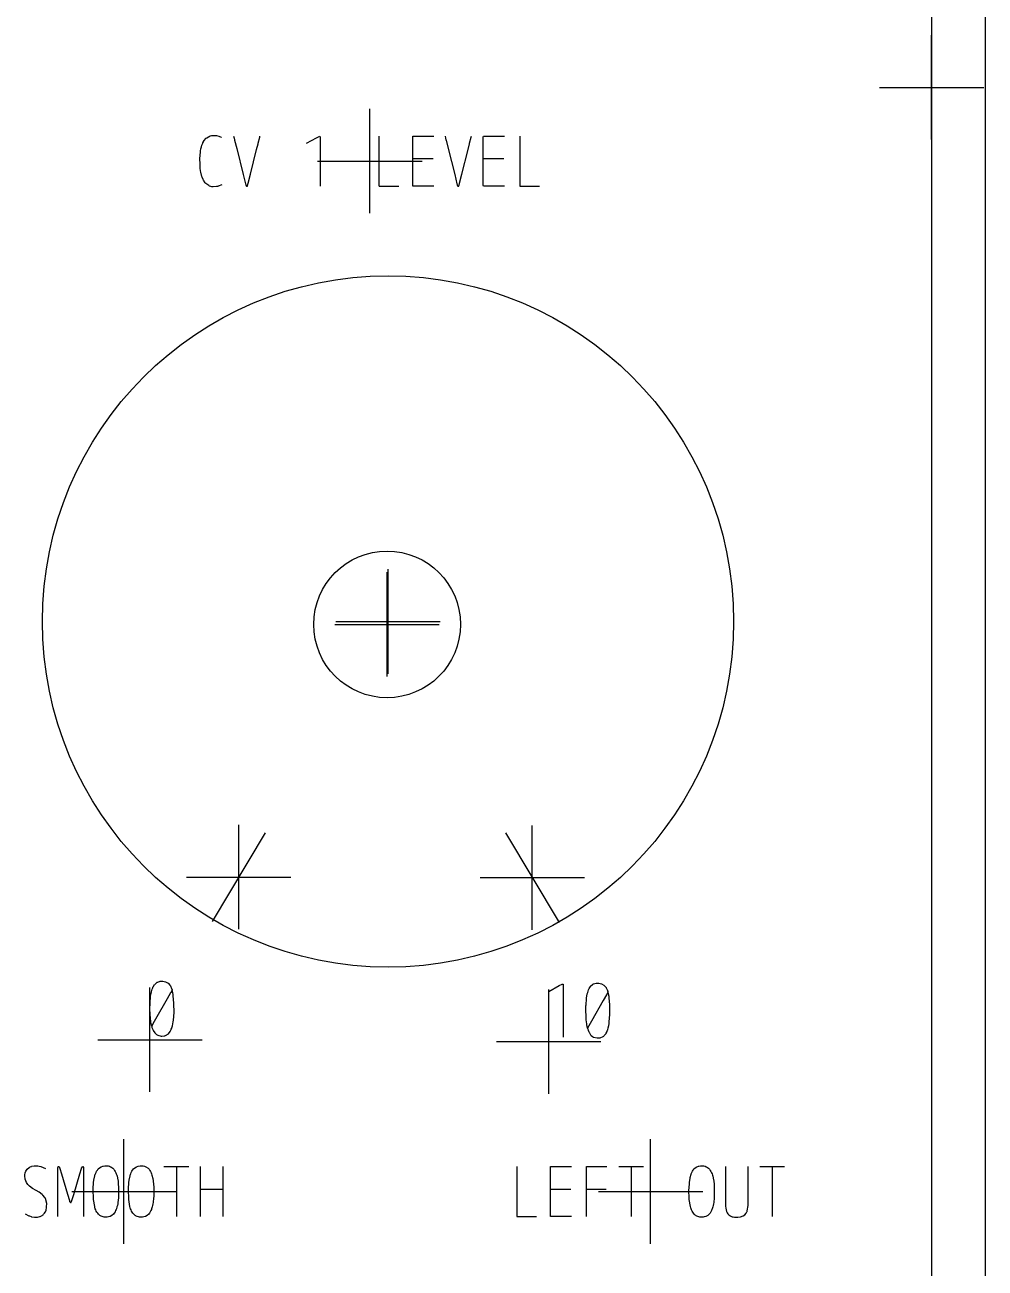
# Model space of a CAD drawing. Header units: inches. Extents: x -0.1 to 4.24, y -0.1 to 8.77.
# Drawn here: x 2.435 to 4.24, y 2.156 to 4.492 of the extents above; entities that cross this region are included whole.
import ezdxf

# ---------------------------------------------------------------- set-up
doc = ezdxf.new("R2010")
doc.units = ezdxf.units.IN
doc.header["$MEASUREMENT"] = 0
for name, color, linetype in [('Bezugspunkte', 1, 'CONTINUOUS'), ('Gravur', 7, 'CONTINUOUS'), ('Kontur', 7, 'CONTINUOUS')]:
    doc.layers.add(name, color=color, linetype=linetype)

msp = doc.modelspace()

# ---------------------------------------------------------------- linework, layer by layer
at = {"layer": 'Bezugspunkte', "color": 1, "linetype": 'CONTINUOUS'}
for p, q in [((4.13933, 4.27669), (4.13933, 4.47291)), ((4.04122, 4.3748), (4.23744, 4.3748)), ((3.0835, 4.13823), (3.0835, 4.33445)), ((2.98539, 4.23634), (3.18161, 4.23634)), ((3.11602, 3.26752), (3.11602, 3.46374)), ((3.11768, 3.27307), (3.11768, 3.46929)), ((3.01791, 3.36563), (3.21413, 3.36563)), ((3.01957, 3.37118), (3.21579, 3.37118)), ((2.83701, 2.79268), (2.83701, 2.9889)), ((3.3889, 2.79173), (3.3889, 2.98795)), ((2.7389, 2.89079), (2.93512, 2.89079)), ((3.29079, 2.88984), (3.48701, 2.88984)), ((2.67016, 2.4872), (2.67016, 2.68343)), ((3.41984, 2.48366), (3.41984, 2.67988)), ((2.57205, 2.58531), (2.76827, 2.58531)), ((3.32173, 2.58177), (3.51795, 2.58177)), ((2.6213, 2.20189), (2.6213, 2.39811)), ((3.61126, 2.20189), (3.61126, 2.39811)), ((2.52319, 2.3), (2.71941, 2.3)), ((3.51315, 2.3), (3.70937, 2.3))]:
    msp.add_line(p, q, dxfattribs=at)
at = {"layer": 'Gravur', "color": 255, "linetype": 'CONTINUOUS'}
for p, q in [((4.1391, 8.7685), (4.13956, -0.0189)), ((2.77175, 4.27445), (2.776, 4.27934)), ((2.776, 4.27934), (2.77698, 4.28013)), ((2.77698, 4.28013), (2.78013, 4.28213)), ((2.78013, 4.28213), (2.78125, 4.28267)), ((2.78125, 4.28267), (2.7834, 4.28351)), ((2.78125, 4.28267), (2.78125, 4.28267)), ((2.7834, 4.28351), (2.78563, 4.28413)), ((2.78563, 4.28413), (2.78793, 4.28452)), ((2.78793, 4.28452), (2.79028, 4.28469)), ((2.79028, 4.28469), (2.79267, 4.28463)), ((2.79267, 4.28463), (2.79509, 4.28433)), ((2.79509, 4.28433), (2.79946, 4.28315)), ((2.79946, 4.28315), (2.79992, 4.28297)), ((2.79992, 4.28297), (2.79992, 4.28297)), ((2.79992, 4.28297), (2.80395, 4.2813)), ((2.80395, 4.2813), (2.80477, 4.28095)), ((2.82752, 4.28347), (2.82838, 4.27952)), ((2.82838, 4.27952), (2.82847, 4.27916)), ((2.82847, 4.27916), (2.82847, 4.27916)), ((2.82847, 4.27916), (2.8293, 4.27612)), ((2.8293, 4.27612), (2.82946, 4.27551)), ((2.82946, 4.27551), (2.83344, 4.25975)), ((2.87365, 4.2701), (2.87647, 4.28125)), ((2.87647, 4.28125), (2.87708, 4.28347)), ((2.96447, 4.26995), (2.98302, 4.28023)), ((2.98302, 4.28023), (2.98806, 4.28277)), ((2.98806, 4.28277), (2.98972, 4.28299)), ((2.98972, 4.28299), (2.99004, 4.28161)), ((2.99004, 4.28161), (2.99004, 4.27763)), ((2.99004, 4.27763), (2.99004, 4.26067)), ((3.10062, 4.28333), (3.10062, 4.21257)), ((3.16419, 4.28188), (3.16442, 4.28318)), ((3.16419, 4.27816), (3.16419, 4.28188)), ((3.16419, 4.26293), (3.16419, 4.27816)), ((3.16442, 4.28318), (3.1671, 4.28333)), ((3.1671, 4.28333), (3.17466, 4.28333)), ((3.17466, 4.28333), (3.20394, 4.28333)), ((3.22484, 4.28347), (3.2257, 4.27952)), ((3.2257, 4.27952), (3.2258, 4.27916)), ((3.2258, 4.27916), (3.2258, 4.27916)), ((3.2258, 4.27916), (3.22663, 4.27612)), ((3.22663, 4.27612), (3.22678, 4.27551)), ((3.22678, 4.27551), (3.23076, 4.25975)), ((3.27097, 4.2701), (3.2738, 4.28125)), ((3.2738, 4.28125), (3.2744, 4.28347)), ((3.29663, 4.28188), (3.29686, 4.28318)), ((3.29663, 4.27816), (3.29663, 4.28188)), ((3.29663, 4.26293), (3.29663, 4.27816)), ((3.29686, 4.28318), (3.29955, 4.28333)), ((3.29955, 4.28333), (3.3071, 4.28333)), ((3.3071, 4.28333), (3.33638, 4.28333)), ((3.3655, 4.28333), (3.3655, 4.21257)), ((2.76431, 4.24526), (2.7655, 4.2559)), ((2.7655, 4.2559), (2.76616, 4.25939)), ((2.76616, 4.25939), (2.76697, 4.26284)), ((2.76697, 4.26284), (2.76793, 4.26624)), ((2.76793, 4.26624), (2.76933, 4.26996)), ((2.76933, 4.26996), (2.76951, 4.27037)), ((2.76951, 4.27037), (2.77134, 4.2738)), ((2.76951, 4.27037), (2.76951, 4.27037)), ((2.77134, 4.2738), (2.77175, 4.27445)), ((2.83344, 4.25975), (2.84569, 4.21085)), ((2.85918, 4.21204), (2.8708, 4.25842)), ((2.8708, 4.25842), (2.87336, 4.26893)), ((2.87336, 4.26893), (2.87365, 4.2701)), ((2.87365, 4.2701), (2.87365, 4.2701)), ((2.99004, 4.26067), (2.99004, 4.18938)), ((3.16419, 4.20753), (3.16419, 4.26293)), ((3.23076, 4.25975), (3.24302, 4.21085)), ((3.2565, 4.21204), (3.26813, 4.25842)), ((3.26813, 4.25842), (3.27069, 4.26893)), ((3.27069, 4.26893), (3.27097, 4.2701)), ((3.27097, 4.2701), (3.27097, 4.2701)), ((3.29663, 4.20753), (3.29663, 4.26293)), ((2.76422, 4.24353), (2.76431, 4.24526)), ((2.76447, 4.22807), (2.76422, 4.24353)), ((2.76431, 4.24526), (2.76431, 4.24526)), ((3.16432, 4.24093), (3.20262, 4.24093)), ((3.29676, 4.24093), (3.33506, 4.24093)), ((2.76487, 4.22313), (2.76447, 4.22807)), ((2.76544, 4.21818), (2.76487, 4.22313)), ((2.76587, 4.21541), (2.76544, 4.21818)), ((2.76544, 4.21818), (2.76544, 4.21818)), ((2.76783, 4.20727), (2.76587, 4.21541)), ((2.76815, 4.2063), (2.76783, 4.20727)), ((2.76783, 4.20727), (2.76783, 4.20727)), ((2.77008, 4.20157), (2.76815, 4.2063)), ((2.84569, 4.21085), (2.84993, 4.19389)), ((2.85484, 4.19481), (2.85918, 4.21204)), ((3.10062, 4.21257), (3.10062, 4.19521)), ((3.16419, 4.19389), (3.16419, 4.20753)), ((3.24302, 4.21085), (3.24726, 4.19389)), ((3.25216, 4.19481), (3.2565, 4.21204)), ((3.29663, 4.19389), (3.29663, 4.20753)), ((3.3655, 4.21257), (3.3655, 4.19521)), ((2.7706, 4.20055), (2.77008, 4.20157)), ((2.77384, 4.19575), (2.7706, 4.20055)), ((2.77433, 4.19519), (2.77384, 4.19575)), ((2.77384, 4.19575), (2.77384, 4.19575)), ((2.77483, 4.19465), (2.77433, 4.19519)), ((2.77535, 4.19412), (2.77483, 4.19465)), ((2.78065, 4.19021), (2.77535, 4.19412)), ((2.78155, 4.18978), (2.78065, 4.19021)), ((2.78247, 4.18939), (2.78155, 4.18978)), ((2.78452, 4.18871), (2.78247, 4.18939)), ((2.78247, 4.18939), (2.78247, 4.18939)), ((2.78664, 4.18825), (2.78452, 4.18871)), ((2.7888, 4.18798), (2.78664, 4.18825)), ((2.79539, 4.18829), (2.7888, 4.18798)), ((2.79647, 4.18849), (2.79539, 4.18829)), ((2.79539, 4.18829), (2.79539, 4.18829)), ((2.79755, 4.18873), (2.79647, 4.18849)), ((2.79861, 4.189), (2.79755, 4.18873)), ((2.80556, 4.1919), (2.79861, 4.189)), ((2.84993, 4.19389), (2.85027, 4.19212)), ((2.85027, 4.19212), (2.85033, 4.19184)), ((2.85033, 4.19184), (2.85033, 4.19184)), ((2.85033, 4.19184), (2.85109, 4.18984)), ((2.85109, 4.18984), (2.85154, 4.18942)), ((2.85154, 4.18942), (2.85154, 4.18942)), ((2.85154, 4.18942), (2.85216, 4.18921)), ((2.85216, 4.18921), (2.85295, 4.1893)), ((2.85295, 4.1893), (2.85332, 4.18951)), ((2.85332, 4.18951), (2.85337, 4.18957)), ((2.85337, 4.18957), (2.85364, 4.19007)), ((2.85337, 4.18957), (2.85337, 4.18957)), ((2.85364, 4.19007), (2.8537, 4.19026)), ((2.8537, 4.19026), (2.85376, 4.19048)), ((2.8537, 4.19026), (2.8537, 4.19026)), ((2.85376, 4.19048), (2.85381, 4.19071)), ((2.85381, 4.19071), (2.85484, 4.19481)), ((3.10062, 4.19521), (3.10062, 4.19097)), ((3.10062, 4.19097), (3.10085, 4.1894)), ((3.10085, 4.1894), (3.1034, 4.18925)), ((3.1034, 4.18925), (3.11043, 4.18925)), ((3.11043, 4.18925), (3.13772, 4.18925)), ((3.16419, 4.19057), (3.16419, 4.19389)), ((3.16442, 4.1894), (3.16419, 4.19057)), ((3.1671, 4.18925), (3.16442, 4.1894)), ((3.17466, 4.18925), (3.1671, 4.18925)), ((3.20394, 4.18925), (3.17466, 4.18925)), ((3.24726, 4.19389), (3.24759, 4.19212)), ((3.24759, 4.19212), (3.24765, 4.19184)), ((3.24765, 4.19184), (3.24765, 4.19184)), ((3.24765, 4.19184), (3.24842, 4.18984)), ((3.24842, 4.18984), (3.24886, 4.18942)), ((3.24886, 4.18942), (3.24886, 4.18942)), ((3.24886, 4.18942), (3.24948, 4.18921)), ((3.24948, 4.18921), (3.25028, 4.1893)), ((3.25028, 4.1893), (3.25064, 4.18951)), ((3.25064, 4.18951), (3.2507, 4.18957)), ((3.2507, 4.18957), (3.25096, 4.19007)), ((3.2507, 4.18957), (3.2507, 4.18957)), ((3.25096, 4.19007), (3.25102, 4.19026)), ((3.25102, 4.19026), (3.25108, 4.19048)), ((3.25102, 4.19026), (3.25102, 4.19026)), ((3.25108, 4.19048), (3.25113, 4.19071)), ((3.25113, 4.19071), (3.25216, 4.19481)), ((3.29663, 4.19057), (3.29663, 4.19389)), ((3.29686, 4.1894), (3.29663, 4.19057)), ((3.29955, 4.18925), (3.29686, 4.1894)), ((3.3071, 4.18925), (3.29955, 4.18925)), ((3.33638, 4.18925), (3.3071, 4.18925)), ((3.3655, 4.19521), (3.3655, 4.19097)), ((3.3655, 4.19097), (3.36573, 4.1894)), ((3.36573, 4.1894), (3.36828, 4.18925)), ((3.36828, 4.18925), (3.37531, 4.18925)), ((3.37531, 4.18925), (3.40261, 4.18925)), ((2.88693, 2.97424), (2.78708, 2.80734)), ((3.33841, 2.9741), (3.43938, 2.80558)), ((2.67645, 2.68491), (2.6789, 2.68878)), ((2.6789, 2.68878), (2.67922, 2.68919)), ((2.67922, 2.68919), (2.68265, 2.69241)), ((2.67922, 2.68919), (2.67922, 2.68919)), ((2.68265, 2.69241), (2.68342, 2.69291)), ((2.68342, 2.69291), (2.68411, 2.69331)), ((2.68411, 2.69331), (2.68482, 2.69367)), ((2.68482, 2.69367), (2.68953, 2.6951)), ((2.68482, 2.69367), (2.68482, 2.69367)), ((2.68953, 2.6951), (2.69451, 2.69521)), ((2.69451, 2.69521), (2.69451, 2.69521)), ((2.69451, 2.69521), (2.69968, 2.69395)), ((2.69968, 2.69395), (2.70422, 2.69138)), ((2.70422, 2.69138), (2.70829, 2.6868)), ((2.70829, 2.6868), (2.70861, 2.68631)), ((3.41983, 2.67599), (3.43964, 2.68697)), ((3.43964, 2.68697), (3.44502, 2.68969)), ((3.44502, 2.68969), (3.4468, 2.68992)), ((3.4468, 2.68992), (3.44714, 2.68844)), ((3.44714, 2.68844), (3.44714, 2.6842)), ((3.49855, 2.68564), (3.50198, 2.68886)), ((3.50198, 2.68886), (3.50275, 2.68937)), ((3.50275, 2.68937), (3.50344, 2.68976)), ((3.50344, 2.68976), (3.50415, 2.69012)), ((3.50415, 2.69012), (3.50886, 2.69155)), ((3.50415, 2.69012), (3.50415, 2.69012)), ((3.50886, 2.69155), (3.51384, 2.69166)), ((3.51384, 2.69166), (3.51384, 2.69166)), ((3.51384, 2.69166), (3.51901, 2.69041)), ((3.51901, 2.69041), (3.52355, 2.68784)), ((3.52355, 2.68784), (3.52762, 2.68325)), ((2.67053, 2.65435), (2.67138, 2.66586)), ((2.67138, 2.66586), (2.67154, 2.66714)), ((2.67154, 2.66714), (2.67296, 2.67501)), ((2.67154, 2.66714), (2.67154, 2.66714)), ((2.67296, 2.67501), (2.67364, 2.67758)), ((2.67364, 2.67758), (2.67444, 2.6801)), ((2.67444, 2.6801), (2.67538, 2.68256)), ((2.67538, 2.68256), (2.6759, 2.68375)), ((2.67538, 2.68256), (2.67538, 2.68256)), ((2.6759, 2.68375), (2.67645, 2.68491)), ((2.70917, 2.67331), (2.70278, 2.66227)), ((2.70861, 2.68631), (2.70861, 2.68631)), ((2.70861, 2.68631), (2.71101, 2.68157)), ((2.70942, 2.67373), (2.70917, 2.67331)), ((2.71052, 2.67571), (2.70942, 2.67373)), ((2.71065, 2.67597), (2.71052, 2.67571)), ((2.71052, 2.67571), (2.71052, 2.67571)), ((2.71171, 2.67929), (2.71065, 2.67597)), ((2.71101, 2.68157), (2.71136, 2.68063)), ((2.71136, 2.68063), (2.71171, 2.67929)), ((2.71371, 2.67005), (2.71172, 2.67934)), ((2.71384, 2.66926), (2.71371, 2.67005)), ((2.71396, 2.66846), (2.71384, 2.66926)), ((2.71407, 2.66767), (2.71396, 2.66846)), ((2.71527, 2.65406), (2.71407, 2.66767)), ((3.44714, 2.6842), (3.44714, 2.66609)), ((3.44714, 2.66609), (3.44714, 2.58995)), ((3.49072, 2.66231), (3.49087, 2.6636)), ((3.49087, 2.6636), (3.49229, 2.67147)), ((3.49087, 2.6636), (3.49087, 2.6636)), ((3.49229, 2.67147), (3.49297, 2.67403)), ((3.49297, 2.67403), (3.49377, 2.67655)), ((3.49377, 2.67655), (3.49472, 2.67902)), ((3.49472, 2.67902), (3.49523, 2.6802)), ((3.49472, 2.67902), (3.49472, 2.67902)), ((3.49523, 2.6802), (3.49578, 2.68137)), ((3.49578, 2.68137), (3.49823, 2.68524)), ((3.49823, 2.68524), (3.49855, 2.68564)), ((3.49855, 2.68564), (3.49855, 2.68564)), ((3.5285, 2.66976), (3.52211, 2.65873)), ((3.52762, 2.68325), (3.52794, 2.68277)), ((3.52794, 2.68277), (3.52794, 2.68277)), ((3.52794, 2.68277), (3.53034, 2.67802)), ((3.52875, 2.67019), (3.5285, 2.66976)), ((3.52985, 2.67216), (3.52875, 2.67019)), ((3.52998, 2.67242), (3.52985, 2.67216)), ((3.52985, 2.67216), (3.52985, 2.67216)), ((3.53104, 2.67574), (3.52998, 2.67242)), ((3.53034, 2.67802), (3.53069, 2.67709)), ((3.53069, 2.67709), (3.53104, 2.67574)), ((3.53304, 2.66651), (3.53105, 2.67579)), ((3.53317, 2.66571), (3.53304, 2.66651)), ((3.53329, 2.66492), (3.53317, 2.66571)), ((3.5334, 2.66412), (3.53329, 2.66492)), ((3.5346, 2.65052), (3.5334, 2.66412)), ((2.67015, 2.64342), (2.67016, 2.64435)), ((2.67051, 2.63326), (2.67015, 2.64342)), ((2.67016, 2.64435), (2.67045, 2.65269)), ((2.67016, 2.64435), (2.67016, 2.64435)), ((2.67045, 2.65269), (2.67053, 2.65435)), ((2.70278, 2.66227), (2.68051, 2.62378)), ((2.71544, 2.65141), (2.71527, 2.65406)), ((2.71558, 2.63802), (2.71544, 2.65141)), ((3.48948, 2.63988), (3.48949, 2.64081)), ((3.48949, 2.64081), (3.48978, 2.64915)), ((3.48949, 2.64081), (3.48949, 2.64081)), ((3.48978, 2.64915), (3.48986, 2.6508)), ((3.48986, 2.6508), (3.49072, 2.66231)), ((3.52211, 2.65873), (3.49984, 2.62023)), ((3.53477, 2.64787), (3.5346, 2.65052)), ((3.53491, 2.63448), (3.53477, 2.64787)), ((2.67061, 2.63215), (2.67051, 2.63326)), ((2.67102, 2.62659), (2.67061, 2.63215)), ((2.67106, 2.62594), (2.67102, 2.62659)), ((2.67102, 2.62659), (2.67102, 2.62659)), ((2.67179, 2.61882), (2.67106, 2.62594)), ((2.67183, 2.61857), (2.67179, 2.61882)), ((2.67208, 2.61701), (2.67183, 2.61857)), ((2.67215, 2.61664), (2.67208, 2.61701)), ((2.68051, 2.62378), (2.67552, 2.61515)), ((2.71328, 2.61526), (2.71384, 2.61867)), ((2.71384, 2.61867), (2.71431, 2.62208)), ((2.71431, 2.62208), (2.71552, 2.63642)), ((2.71552, 2.63642), (2.71558, 2.63802)), ((2.71558, 2.63802), (2.71558, 2.63802)), ((3.48984, 2.62972), (3.48948, 2.63988)), ((3.48994, 2.6286), (3.48984, 2.62972)), ((3.49035, 2.62305), (3.48994, 2.6286)), ((3.4904, 2.6224), (3.49035, 2.62305)), ((3.49035, 2.62305), (3.49035, 2.62305)), ((3.49112, 2.61528), (3.4904, 2.6224)), ((3.49984, 2.62023), (3.49485, 2.6116)), ((3.53317, 2.61512), (3.53364, 2.61854)), ((3.53364, 2.61854), (3.53485, 2.63287)), ((3.53485, 2.63287), (3.53491, 2.63448)), ((3.53491, 2.63448), (3.53491, 2.63448)), ((2.67348, 2.61052), (2.67215, 2.61664)), ((2.67552, 2.61515), (2.6735, 2.61059)), ((2.6735, 2.61059), (2.67399, 2.60852)), ((2.67399, 2.60852), (2.67403, 2.60838)), ((2.67403, 2.60838), (2.67403, 2.60838)), ((2.67403, 2.60838), (2.67453, 2.60703)), ((2.67453, 2.60703), (2.67467, 2.60665)), ((2.67467, 2.60665), (2.67604, 2.60335)), ((2.67604, 2.60335), (2.67635, 2.60269)), ((2.67635, 2.60269), (2.67635, 2.60269)), ((2.67635, 2.60269), (2.67921, 2.59809)), ((2.67921, 2.59809), (2.6804, 2.59675)), ((2.6804, 2.59675), (2.6804, 2.59675)), ((2.6804, 2.59675), (2.68244, 2.59503)), ((2.68244, 2.59503), (2.68483, 2.5937)), ((2.68483, 2.5937), (2.69146, 2.59206)), ((2.69817, 2.5927), (2.70174, 2.59417)), ((2.70174, 2.59417), (2.70285, 2.59484)), ((2.70285, 2.59484), (2.70392, 2.59561)), ((2.70392, 2.59561), (2.70493, 2.59648)), ((2.70493, 2.59648), (2.70813, 2.60041)), ((2.70813, 2.60041), (2.70838, 2.60081)), ((2.70838, 2.60081), (2.71009, 2.60414)), ((2.70838, 2.60081), (2.70838, 2.60081)), ((2.71009, 2.60414), (2.71038, 2.60481)), ((2.71038, 2.60481), (2.71109, 2.60669)), ((2.71109, 2.60669), (2.71131, 2.60732)), ((2.71131, 2.60732), (2.71244, 2.61125)), ((2.71131, 2.60732), (2.71131, 2.60732)), ((2.71244, 2.61125), (2.71328, 2.61526)), ((2.71328, 2.61526), (2.71328, 2.61526)), ((3.49116, 2.61503), (3.49112, 2.61528)), ((3.49141, 2.61347), (3.49116, 2.61503)), ((3.49148, 2.6131), (3.49141, 2.61347)), ((3.49281, 2.60698), (3.49148, 2.6131)), ((3.49485, 2.6116), (3.49283, 2.60705)), ((3.49283, 2.60705), (3.49332, 2.60498)), ((3.49332, 2.60498), (3.49336, 2.60484)), ((3.49336, 2.60484), (3.49336, 2.60484)), ((3.49336, 2.60484), (3.49386, 2.60349)), ((3.49386, 2.60349), (3.494, 2.60311)), ((3.494, 2.60311), (3.49537, 2.5998)), ((3.49537, 2.5998), (3.49568, 2.59915)), ((3.49568, 2.59915), (3.49568, 2.59915)), ((3.49568, 2.59915), (3.49854, 2.59454)), ((3.49854, 2.59454), (3.49973, 2.59321)), ((3.52426, 2.59294), (3.52746, 2.59687)), ((3.52746, 2.59687), (3.52771, 2.59727)), ((3.52771, 2.59727), (3.52942, 2.60059)), ((3.52771, 2.59727), (3.52771, 2.59727)), ((3.52942, 2.60059), (3.52971, 2.60127)), ((3.52971, 2.60127), (3.53042, 2.60314)), ((3.53042, 2.60314), (3.53064, 2.60377)), ((3.53064, 2.60377), (3.53177, 2.6077)), ((3.53064, 2.60377), (3.53064, 2.60377)), ((3.53177, 2.6077), (3.53261, 2.61171)), ((3.53261, 2.61171), (3.53317, 2.61512)), ((3.53261, 2.61171), (3.53261, 2.61171)), ((2.69146, 2.59206), (2.69243, 2.59201)), ((2.69243, 2.59201), (2.69724, 2.59246)), ((2.69724, 2.59246), (2.69817, 2.5927)), ((2.69817, 2.5927), (2.69817, 2.5927)), ((3.49973, 2.59321), (3.49973, 2.59321)), ((3.49973, 2.59321), (3.50177, 2.59149)), ((3.50177, 2.59149), (3.50416, 2.59015)), ((3.50416, 2.59015), (3.51079, 2.58852)), ((3.51079, 2.58852), (3.51176, 2.58846)), ((3.51176, 2.58846), (3.51657, 2.58892)), ((3.51657, 2.58892), (3.5175, 2.58916)), ((3.5175, 2.58916), (3.52107, 2.59062)), ((3.5175, 2.58916), (3.5175, 2.58916)), ((3.52107, 2.59062), (3.52218, 2.5913)), ((3.52218, 2.5913), (3.52325, 2.59207)), ((3.52325, 2.59207), (3.52426, 2.59294)), ((2.43587, 2.33502), (2.4371, 2.3383)), ((2.4371, 2.3383), (2.43961, 2.3421)), ((2.4371, 2.3383), (2.4371, 2.3383)), ((2.43961, 2.3421), (2.44322, 2.34518)), ((2.44322, 2.34518), (2.44467, 2.34602)), ((2.44467, 2.34602), (2.44488, 2.34613)), ((2.44488, 2.34613), (2.44686, 2.34703)), ((2.44488, 2.34613), (2.44488, 2.34613)), ((2.44686, 2.34703), (2.44727, 2.34717)), ((2.44727, 2.34717), (2.44757, 2.34727)), ((2.44727, 2.34717), (2.44727, 2.34717)), ((2.44757, 2.34727), (2.44786, 2.34736)), ((2.44786, 2.34736), (2.45265, 2.34828)), ((2.45265, 2.34828), (2.45362, 2.34836)), ((2.45362, 2.34836), (2.45647, 2.34838)), ((2.45362, 2.34836), (2.45362, 2.34836)), ((2.45647, 2.34838), (2.45931, 2.34814)), ((2.45931, 2.34814), (2.46214, 2.34765)), ((2.46214, 2.34765), (2.46493, 2.34694)), ((2.46493, 2.34694), (2.46493, 2.34694)), ((2.46493, 2.34694), (2.4695, 2.34532)), ((2.4695, 2.34532), (2.47384, 2.34328)), ((2.4973, 2.34421), (2.49766, 2.34631)), ((2.4973, 2.34388), (2.4973, 2.34421)), ((2.4973, 2.34421), (2.4973, 2.34421)), ((2.49739, 2.34196), (2.4973, 2.34388)), ((2.49739, 2.32473), (2.49739, 2.34196)), ((2.49766, 2.34631), (2.49801, 2.3467)), ((2.49801, 2.3467), (2.49858, 2.34681)), ((2.49801, 2.3467), (2.49801, 2.3467)), ((2.49858, 2.34681), (2.49937, 2.34654)), ((2.49937, 2.34654), (2.49939, 2.34653)), ((2.49939, 2.34653), (2.49941, 2.34652)), ((2.49941, 2.34652), (2.49941, 2.34652)), ((2.49941, 2.34652), (2.50007, 2.34577)), ((2.50007, 2.34577), (2.50048, 2.34469)), ((2.50048, 2.34469), (2.50048, 2.34469)), ((2.50048, 2.34469), (2.5007, 2.34379)), ((2.5007, 2.34379), (2.50089, 2.34302)), ((2.50089, 2.34302), (2.5038, 2.33335)), ((2.53854, 2.33335), (2.54151, 2.34315)), ((2.54151, 2.34315), (2.54186, 2.34457)), ((2.54186, 2.34457), (2.54191, 2.34474)), ((2.54191, 2.34474), (2.54266, 2.3463)), ((2.54191, 2.34474), (2.54191, 2.34474)), ((2.54266, 2.3463), (2.5429, 2.34649)), ((2.5429, 2.34649), (2.54294, 2.34652)), ((2.5429, 2.34649), (2.5429, 2.34649)), ((2.54294, 2.34652), (2.54298, 2.34654)), ((2.54298, 2.34654), (2.54423, 2.34679)), ((2.54423, 2.34679), (2.5444, 2.34671)), ((2.5444, 2.34671), (2.5444, 2.34671)), ((2.5444, 2.34671), (2.54511, 2.34502)), ((2.54513, 2.34294), (2.54509, 2.34196)), ((2.54509, 2.34196), (2.54509, 2.32473)), ((2.54511, 2.34502), (2.54516, 2.34423)), ((2.54516, 2.34423), (2.54513, 2.34294)), ((2.54516, 2.34423), (2.54516, 2.34423)), ((2.56894, 2.33584), (2.57008, 2.33816)), ((2.57008, 2.33816), (2.57143, 2.34034)), ((2.57143, 2.34034), (2.573, 2.34234)), ((2.573, 2.34234), (2.57548, 2.34465)), ((2.573, 2.34234), (2.573, 2.34234)), ((2.57548, 2.34465), (2.57845, 2.34648)), ((2.57845, 2.34648), (2.58174, 2.3476)), ((2.58174, 2.3476), (2.58211, 2.34768)), ((2.58211, 2.34768), (2.58544, 2.34818)), ((2.58211, 2.34768), (2.58211, 2.34768)), ((2.58544, 2.34818), (2.58613, 2.34826)), ((2.58613, 2.34826), (2.58858, 2.34834)), ((2.58858, 2.34834), (2.58881, 2.34833)), ((2.58881, 2.34833), (2.58881, 2.34833)), ((2.58881, 2.34833), (2.59102, 2.34808)), ((2.59102, 2.34808), (2.59143, 2.348)), ((2.59143, 2.348), (2.59385, 2.34743)), ((2.59385, 2.34743), (2.59406, 2.34736)), ((2.59406, 2.34736), (2.59406, 2.34736)), ((2.59406, 2.34736), (2.59607, 2.3466)), ((2.59607, 2.3466), (2.59647, 2.34641)), ((2.59647, 2.34641), (2.60041, 2.3437)), ((2.60041, 2.3437), (2.60108, 2.34306)), ((2.60108, 2.34306), (2.60172, 2.34238)), ((2.60172, 2.34238), (2.60232, 2.34168)), ((2.60232, 2.34168), (2.60232, 2.34168)), ((2.60232, 2.34168), (2.60375, 2.3397)), ((2.60375, 2.3397), (2.60499, 2.33758)), ((2.60499, 2.33758), (2.60606, 2.33534)), ((2.63516, 2.33584), (2.6363, 2.33816)), ((2.6363, 2.33816), (2.63765, 2.34034)), ((2.63765, 2.34034), (2.63922, 2.34234)), ((2.63922, 2.34234), (2.6417, 2.34465)), ((2.63922, 2.34234), (2.63922, 2.34234)), ((2.6417, 2.34465), (2.64467, 2.34648)), ((2.64467, 2.34648), (2.64796, 2.3476)), ((2.64796, 2.3476), (2.64833, 2.34768)), ((2.64833, 2.34768), (2.65166, 2.34818)), ((2.64833, 2.34768), (2.64833, 2.34768)), ((2.65166, 2.34818), (2.65235, 2.34826)), ((2.65235, 2.34826), (2.6548, 2.34834)), ((2.6548, 2.34834), (2.65503, 2.34833)), ((2.65503, 2.34833), (2.65503, 2.34833)), ((2.65503, 2.34833), (2.65724, 2.34808)), ((2.65724, 2.34808), (2.65766, 2.348)), ((2.65766, 2.348), (2.66007, 2.34743)), ((2.66007, 2.34743), (2.66028, 2.34736)), ((2.66028, 2.34736), (2.66028, 2.34736)), ((2.66028, 2.34736), (2.66229, 2.3466)), ((2.66229, 2.3466), (2.66269, 2.34641)), ((2.66269, 2.34641), (2.66663, 2.3437)), ((2.66663, 2.3437), (2.6673, 2.34306)), ((2.6673, 2.34306), (2.66794, 2.34238)), ((2.66794, 2.34238), (2.66854, 2.34168)), ((2.66854, 2.34168), (2.66854, 2.34168)), ((2.66854, 2.34168), (2.66998, 2.3397)), ((2.66998, 2.3397), (2.67121, 2.33758)), ((2.67121, 2.33758), (2.67228, 2.33534)), ((2.69658, 2.34699), (2.74309, 2.34699)), ((2.7199, 2.34686), (2.7199, 2.25304)), ((2.76492, 2.34699), (2.76492, 2.25304)), ((2.80732, 2.34699), (2.80732, 2.25304)), ((3.35952, 2.34699), (3.35952, 2.27623)), ((3.42309, 2.34554), (3.42331, 2.34684)), ((3.42309, 2.34183), (3.42309, 2.34554)), ((3.42309, 2.32659), (3.42309, 2.34183)), ((3.42331, 2.34684), (3.426, 2.34699)), ((3.426, 2.34699), (3.43356, 2.34699)), ((3.43356, 2.34699), (3.46284, 2.34699)), ((3.49063, 2.3454), (3.49086, 2.34684)), ((3.49063, 2.34116), (3.49063, 2.3454)), ((3.49063, 2.3238), (3.49063, 2.34116)), ((3.49086, 2.34684), (3.49355, 2.34699)), ((3.49355, 2.34699), (3.50084, 2.34699)), ((3.50084, 2.34699), (3.52906, 2.34699)), ((3.55142, 2.34699), (3.59793, 2.34699)), ((3.57474, 2.34686), (3.57474, 2.25304)), ((3.68866, 2.33584), (3.68981, 2.33816)), ((3.68981, 2.33816), (3.69115, 2.34034)), ((3.69115, 2.34034), (3.69273, 2.34234)), ((3.69273, 2.34234), (3.6952, 2.34465)), ((3.69273, 2.34234), (3.69273, 2.34234)), ((3.6952, 2.34465), (3.69817, 2.34648)), ((3.69817, 2.34648), (3.70147, 2.3476)), ((3.70147, 2.3476), (3.70184, 2.34768)), ((3.70184, 2.34768), (3.70517, 2.34818)), ((3.70184, 2.34768), (3.70184, 2.34768)), ((3.70517, 2.34818), (3.70586, 2.34826)), ((3.70586, 2.34826), (3.70831, 2.34834)), ((3.70831, 2.34834), (3.70854, 2.34833)), ((3.70854, 2.34833), (3.70854, 2.34833)), ((3.70854, 2.34833), (3.71074, 2.34808)), ((3.71074, 2.34808), (3.71116, 2.348)), ((3.71116, 2.348), (3.71357, 2.34743)), ((3.71357, 2.34743), (3.71378, 2.34736)), ((3.71378, 2.34736), (3.71378, 2.34736)), ((3.71378, 2.34736), (3.7158, 2.3466)), ((3.7158, 2.3466), (3.71619, 2.34641)), ((3.71619, 2.34641), (3.72013, 2.3437)), ((3.72013, 2.3437), (3.7208, 2.34306)), ((3.7208, 2.34306), (3.72144, 2.34238)), ((3.72144, 2.34238), (3.72204, 2.34168)), ((3.72204, 2.34168), (3.72204, 2.34168)), ((3.72204, 2.34168), (3.72348, 2.3397)), ((3.72348, 2.3397), (3.72472, 2.33758)), ((3.72472, 2.33758), (3.72578, 2.33534)), ((3.7522, 2.34699), (3.7522, 2.28312)), ((3.79461, 2.29399), (3.79461, 2.34699)), ((3.8163, 2.34699), (3.86281, 2.34699)), ((3.83962, 2.34686), (3.83962, 2.25304)), ((2.43513, 2.32796), (2.43522, 2.33154)), ((2.43555, 2.32437), (2.43513, 2.32796)), ((2.43522, 2.33154), (2.43587, 2.33502)), ((2.43584, 2.32302), (2.43555, 2.32437)), ((2.43555, 2.32437), (2.43555, 2.32437)), ((2.4383, 2.31665), (2.43584, 2.32302)), ((2.44075, 2.31306), (2.4383, 2.31665)), ((2.44368, 2.31003), (2.44075, 2.31306)), ((2.49739, 2.25304), (2.49739, 2.32473)), ((2.5038, 2.33335), (2.51541, 2.29478)), ((2.52689, 2.29465), (2.53854, 2.33335)), ((2.54509, 2.32473), (2.54509, 2.25304)), ((2.56373, 2.30631), (2.56436, 2.31595)), ((2.56436, 2.31595), (2.56445, 2.31683)), ((2.56445, 2.31683), (2.56563, 2.32485)), ((2.56445, 2.31683), (2.56445, 2.31683)), ((2.56563, 2.32485), (2.56598, 2.32645)), ((2.56598, 2.32645), (2.56756, 2.33227)), ((2.56756, 2.33227), (2.56797, 2.33342)), ((2.56797, 2.33342), (2.56894, 2.33584)), ((2.56797, 2.33342), (2.56797, 2.33342)), ((2.60606, 2.33534), (2.60698, 2.33302)), ((2.60698, 2.33302), (2.60698, 2.33302)), ((2.60698, 2.33302), (2.60771, 2.33087)), ((2.60771, 2.33087), (2.60836, 2.32871)), ((2.60836, 2.32871), (2.60905, 2.32599)), ((2.60905, 2.32599), (2.60926, 2.32508)), ((2.60926, 2.32508), (2.60926, 2.32508)), ((2.60926, 2.32508), (2.6102, 2.31941)), ((2.6102, 2.31941), (2.61074, 2.31368)), ((2.61074, 2.31368), (2.61074, 2.31368)), ((2.61074, 2.31368), (2.61101, 2.30826)), ((2.62995, 2.30631), (2.63058, 2.31595)), ((2.63058, 2.31595), (2.63067, 2.31683)), ((2.63067, 2.31683), (2.63185, 2.32485)), ((2.63067, 2.31683), (2.63067, 2.31683)), ((2.63185, 2.32485), (2.6322, 2.32645)), ((2.6322, 2.32645), (2.63379, 2.33227)), ((2.63379, 2.33227), (2.63419, 2.33342)), ((2.63419, 2.33342), (2.63516, 2.33584)), ((2.63419, 2.33342), (2.63419, 2.33342)), ((2.67228, 2.33534), (2.6732, 2.33302)), ((2.6732, 2.33302), (2.6732, 2.33302)), ((2.6732, 2.33302), (2.67393, 2.33087)), ((2.67393, 2.33087), (2.67458, 2.32871)), ((2.67458, 2.32871), (2.67528, 2.32599)), ((2.67528, 2.32599), (2.67548, 2.32508)), ((2.67548, 2.32508), (2.67548, 2.32508)), ((2.67548, 2.32508), (2.67642, 2.31941)), ((2.67642, 2.31941), (2.67696, 2.31368)), ((2.67696, 2.31368), (2.67696, 2.31368)), ((2.67696, 2.31368), (2.67723, 2.30826)), ((3.42309, 2.2712), (3.42309, 2.32659)), ((3.49063, 2.25304), (3.49063, 2.3238)), ((3.68346, 2.30631), (3.68409, 2.31595)), ((3.68409, 2.31595), (3.68417, 2.31683)), ((3.68417, 2.31683), (3.68536, 2.32485)), ((3.68417, 2.31683), (3.68417, 2.31683)), ((3.68536, 2.32485), (3.6857, 2.32645)), ((3.6857, 2.32645), (3.68729, 2.33227)), ((3.68729, 2.33227), (3.68769, 2.33342)), ((3.68769, 2.33342), (3.68866, 2.33584)), ((3.68769, 2.33342), (3.68769, 2.33342)), ((3.72578, 2.33534), (3.7267, 2.33302)), ((3.7267, 2.33302), (3.7267, 2.33302)), ((3.7267, 2.33302), (3.72743, 2.33087)), ((3.72743, 2.33087), (3.72808, 2.32871)), ((3.72808, 2.32871), (3.72878, 2.32599)), ((3.72878, 2.32599), (3.72898, 2.32508)), ((3.72898, 2.32508), (3.72898, 2.32508)), ((3.72898, 2.32508), (3.72992, 2.31941)), ((3.72992, 2.31941), (3.73046, 2.31368)), ((3.73046, 2.31368), (3.73046, 2.31368)), ((3.73046, 2.31368), (3.73074, 2.30826)), ((2.44962, 2.30571), (2.44368, 2.31003)), ((2.44368, 2.31003), (2.44368, 2.31003)), ((2.45612, 2.30201), (2.44962, 2.30571)), ((2.46216, 2.29855), (2.45612, 2.30201)), ((2.45612, 2.30201), (2.45612, 2.30201)), ((2.46771, 2.29453), (2.46216, 2.29855)), ((2.46908, 2.29325), (2.46771, 2.29453)), ((2.46771, 2.29453), (2.46771, 2.29453)), ((2.47268, 2.28882), (2.46908, 2.29325)), ((2.51541, 2.29478), (2.51897, 2.28299)), ((2.52338, 2.28299), (2.52689, 2.29465)), ((2.56361, 2.30301), (2.56373, 2.30631)), ((2.56412, 2.28653), (2.56361, 2.30301)), ((2.61101, 2.30826), (2.61118, 2.30287)), ((2.61118, 2.30287), (2.61109, 2.28936)), ((2.62983, 2.30301), (2.62995, 2.30631)), ((2.63034, 2.28653), (2.62983, 2.30301)), ((2.67723, 2.30826), (2.6774, 2.30287)), ((2.6774, 2.30287), (2.67731, 2.28936)), ((2.76505, 2.30459), (2.80719, 2.30459)), ((3.42322, 2.30459), (3.46152, 2.30459)), ((3.49077, 2.30459), (3.52774, 2.30459)), ((3.68333, 2.30301), (3.68346, 2.30631)), ((3.68385, 2.28653), (3.68333, 2.30301)), ((3.73074, 2.30826), (3.73091, 2.30287)), ((3.73091, 2.30287), (3.73082, 2.28936)), ((3.79462, 2.29187), (3.79461, 2.29399)), ((3.79485, 2.281), (3.79462, 2.29187)), ((2.47303, 2.28824), (2.47268, 2.28882)), ((2.47335, 2.28765), (2.47303, 2.28824)), ((2.47369, 2.28694), (2.47335, 2.28765)), ((2.47335, 2.28765), (2.47335, 2.28765)), ((2.47456, 2.28471), (2.47369, 2.28694)), ((2.47465, 2.28443), (2.47456, 2.28471)), ((2.47456, 2.28471), (2.47456, 2.28471)), ((2.47524, 2.28246), (2.47465, 2.28443)), ((2.47508, 2.26556), (2.4758, 2.26927)), ((2.47545, 2.28164), (2.47524, 2.28246)), ((2.47613, 2.27735), (2.47545, 2.28164)), ((2.4758, 2.26927), (2.47595, 2.27052)), ((2.47595, 2.27052), (2.47604, 2.27132)), ((2.47595, 2.27052), (2.47595, 2.27052)), ((2.47604, 2.27132), (2.47611, 2.27212)), ((2.47611, 2.27212), (2.47616, 2.27691)), ((2.47616, 2.27691), (2.47613, 2.27735)), ((2.47613, 2.27735), (2.47613, 2.27735)), ((2.51897, 2.28299), (2.51928, 2.28168)), ((2.51928, 2.28168), (2.51934, 2.28147)), ((2.51934, 2.28147), (2.51934, 2.28147)), ((2.51934, 2.28147), (2.51998, 2.27998)), ((2.51998, 2.27998), (2.52033, 2.27965)), ((2.52033, 2.27965), (2.52033, 2.27965)), ((2.52033, 2.27965), (2.52069, 2.27948)), ((2.52069, 2.27948), (2.52111, 2.27941)), ((2.52111, 2.27941), (2.52195, 2.27963)), ((2.52195, 2.27963), (2.52208, 2.27972)), ((2.52208, 2.27972), (2.52289, 2.28107)), ((2.52208, 2.27972), (2.52208, 2.27972)), ((2.52289, 2.28107), (2.52305, 2.28163)), ((2.52305, 2.28163), (2.52321, 2.28233)), ((2.52305, 2.28163), (2.52305, 2.28163)), ((2.52321, 2.28233), (2.52338, 2.28299)), ((2.56427, 2.28503), (2.56412, 2.28653)), ((2.56412, 2.28653), (2.56412, 2.28653)), ((2.56642, 2.27159), (2.56427, 2.28503)), ((2.56692, 2.26957), (2.56642, 2.27159)), ((2.56753, 2.26757), (2.56692, 2.26957)), ((2.56841, 2.26526), (2.56753, 2.26757)), ((2.56753, 2.26757), (2.56753, 2.26757)), ((2.60678, 2.26646), (2.60578, 2.26404)), ((2.60706, 2.26722), (2.60678, 2.26646)), ((2.60678, 2.26646), (2.60678, 2.26646)), ((2.60828, 2.27106), (2.60706, 2.26722)), ((2.60899, 2.27378), (2.60828, 2.27106)), ((2.60959, 2.27654), (2.60899, 2.27378)), ((2.61008, 2.27933), (2.60959, 2.27654)), ((2.611, 2.28784), (2.61008, 2.27933)), ((2.61109, 2.28936), (2.611, 2.28784)), ((2.611, 2.28784), (2.611, 2.28784)), ((2.63049, 2.28503), (2.63034, 2.28653)), ((2.63034, 2.28653), (2.63034, 2.28653)), ((2.63264, 2.27159), (2.63049, 2.28503)), ((2.63314, 2.26957), (2.63264, 2.27159)), ((2.63376, 2.26757), (2.63314, 2.26957)), ((2.63463, 2.26526), (2.63376, 2.26757)), ((2.63376, 2.26757), (2.63376, 2.26757)), ((2.673, 2.26646), (2.672, 2.26404)), ((2.67328, 2.26722), (2.673, 2.26646)), ((2.673, 2.26646), (2.673, 2.26646)), ((2.6745, 2.27106), (2.67328, 2.26722)), ((2.67521, 2.27378), (2.6745, 2.27106)), ((2.67581, 2.27654), (2.67521, 2.27378)), ((2.6763, 2.27933), (2.67581, 2.27654)), ((2.67722, 2.28784), (2.6763, 2.27933)), ((2.67731, 2.28936), (2.67722, 2.28784)), ((2.67722, 2.28784), (2.67722, 2.28784)), ((3.35952, 2.27623), (3.35952, 2.25887)), ((3.42309, 2.25755), (3.42309, 2.2712)), ((3.68399, 2.28503), (3.68385, 2.28653)), ((3.68385, 2.28653), (3.68385, 2.28653)), ((3.68614, 2.27159), (3.68399, 2.28503)), ((3.68664, 2.26957), (3.68614, 2.27159)), ((3.68726, 2.26757), (3.68664, 2.26957)), ((3.68813, 2.26526), (3.68726, 2.26757)), ((3.68726, 2.26757), (3.68726, 2.26757)), ((3.72651, 2.26646), (3.72551, 2.26404)), ((3.72679, 2.26722), (3.72651, 2.26646)), ((3.72651, 2.26646), (3.72651, 2.26646)), ((3.72801, 2.27106), (3.72679, 2.26722)), ((3.72871, 2.27378), (3.72801, 2.27106)), ((3.72931, 2.27654), (3.72871, 2.27378)), ((3.7298, 2.27933), (3.72931, 2.27654)), ((3.73073, 2.28784), (3.7298, 2.27933)), ((3.73082, 2.28936), (3.73073, 2.28784)), ((3.73073, 2.28784), (3.73073, 2.28784)), ((3.7522, 2.28312), (3.7522, 2.27361)), ((3.7522, 2.27361), (3.75226, 2.27219)), ((3.75226, 2.27219), (3.75226, 2.27219)), ((3.75226, 2.27219), (3.75256, 2.26888)), ((3.75256, 2.26888), (3.75312, 2.26565)), ((3.79292, 2.26378), (3.79464, 2.27368)), ((3.79464, 2.27368), (3.79473, 2.27513)), ((3.79473, 2.27513), (3.79485, 2.27953)), ((3.79485, 2.27953), (3.79485, 2.281)), ((3.79485, 2.281), (3.79485, 2.281)), ((2.43541, 2.25834), (2.44254, 2.25441)), ((2.44254, 2.25441), (2.44359, 2.25397)), ((2.44359, 2.25397), (2.44682, 2.25288)), ((2.44682, 2.25288), (2.44792, 2.25259)), ((2.44792, 2.25259), (2.44792, 2.25259)), ((2.44792, 2.25259), (2.45341, 2.25174)), ((2.45341, 2.25174), (2.45529, 2.25169)), ((2.45529, 2.25169), (2.45719, 2.25175)), ((2.45719, 2.25175), (2.45913, 2.25194)), ((2.45913, 2.25194), (2.46316, 2.25283)), ((2.46316, 2.25283), (2.46372, 2.25302)), ((2.46372, 2.25302), (2.46735, 2.25473)), ((2.46372, 2.25302), (2.46372, 2.25302)), ((2.46735, 2.25473), (2.46845, 2.25547)), ((2.46845, 2.25547), (2.46945, 2.25627)), ((2.46845, 2.25547), (2.46845, 2.25547)), ((2.46945, 2.25627), (2.47037, 2.25715)), ((2.47037, 2.25715), (2.47206, 2.25917)), ((2.47206, 2.25917), (2.4722, 2.25937)), ((2.4722, 2.25937), (2.47345, 2.26137)), ((2.4722, 2.25937), (2.4722, 2.25937)), ((2.47345, 2.26137), (2.47367, 2.26179)), ((2.47367, 2.26179), (2.47495, 2.26507)), ((2.47495, 2.26507), (2.47508, 2.26556)), ((2.47508, 2.26556), (2.47508, 2.26556)), ((2.56945, 2.26304), (2.56841, 2.26526)), ((2.57066, 2.26094), (2.56945, 2.26304)), ((2.57204, 2.25898), (2.57066, 2.26094)), ((2.57361, 2.25719), (2.57204, 2.25898)), ((2.57535, 2.2556), (2.57361, 2.25719)), ((2.5763, 2.25489), (2.57535, 2.2556)), ((2.57535, 2.2556), (2.57535, 2.2556)), ((2.57729, 2.25424), (2.5763, 2.25489)), ((2.57833, 2.25366), (2.57729, 2.25424)), ((2.58428, 2.25186), (2.57833, 2.25366)), ((2.58474, 2.2518), (2.58428, 2.25186)), ((2.58698, 2.25164), (2.58474, 2.2518)), ((2.58724, 2.25164), (2.58698, 2.25164)), ((2.58698, 2.25164), (2.58698, 2.25164)), ((2.58958, 2.25174), (2.58724, 2.25164)), ((2.59002, 2.25179), (2.58958, 2.25174)), ((2.59226, 2.25212), (2.59002, 2.25179)), ((2.59253, 2.25218), (2.59226, 2.25212)), ((2.59226, 2.25212), (2.59226, 2.25212)), ((2.59541, 2.25303), (2.59253, 2.25218)), ((2.59885, 2.25496), (2.59541, 2.25303)), ((2.60166, 2.25752), (2.59885, 2.25496)), ((2.60325, 2.25953), (2.60166, 2.25752)), ((2.60166, 2.25752), (2.60166, 2.25752)), ((2.60461, 2.26172), (2.60325, 2.25953)), ((2.60578, 2.26404), (2.60461, 2.26172)), ((2.63567, 2.26304), (2.63463, 2.26526)), ((2.63688, 2.26094), (2.63567, 2.26304)), ((2.63826, 2.25898), (2.63688, 2.26094)), ((2.63983, 2.25719), (2.63826, 2.25898)), ((2.64157, 2.2556), (2.63983, 2.25719)), ((2.64252, 2.25489), (2.64157, 2.2556)), ((2.64157, 2.2556), (2.64157, 2.2556)), ((2.64351, 2.25424), (2.64252, 2.25489)), ((2.64455, 2.25366), (2.64351, 2.25424)), ((2.6505, 2.25186), (2.64455, 2.25366)), ((2.65096, 2.2518), (2.6505, 2.25186)), ((2.6532, 2.25164), (2.65096, 2.2518)), ((2.65346, 2.25164), (2.6532, 2.25164)), ((2.6532, 2.25164), (2.6532, 2.25164)), ((2.6558, 2.25174), (2.65346, 2.25164)), ((2.65624, 2.25179), (2.6558, 2.25174)), ((2.65848, 2.25212), (2.65624, 2.25179)), ((2.65875, 2.25218), (2.65848, 2.25212)), ((2.65848, 2.25212), (2.65848, 2.25212)), ((2.66163, 2.25303), (2.65875, 2.25218)), ((2.66507, 2.25496), (2.66163, 2.25303)), ((2.66788, 2.25752), (2.66507, 2.25496)), ((2.66947, 2.25953), (2.66788, 2.25752)), ((2.66788, 2.25752), (2.66788, 2.25752)), ((2.67083, 2.26172), (2.66947, 2.25953)), ((2.672, 2.26404), (2.67083, 2.26172)), ((3.35952, 2.25887), (3.35952, 2.25463)), ((3.35952, 2.25463), (3.35974, 2.25306)), ((3.35974, 2.25306), (3.3623, 2.25291)), ((3.3623, 2.25291), (3.36932, 2.25291)), ((3.36932, 2.25291), (3.39662, 2.25291)), ((3.42309, 2.25423), (3.42309, 2.25755)), ((3.42331, 2.25306), (3.42309, 2.25423)), ((3.426, 2.25291), (3.42331, 2.25306)), ((3.43356, 2.25291), (3.426, 2.25291)), ((3.46284, 2.25291), (3.43356, 2.25291)), ((3.68917, 2.26304), (3.68813, 2.26526)), ((3.69038, 2.26094), (3.68917, 2.26304)), ((3.69177, 2.25898), (3.69038, 2.26094)), ((3.69333, 2.25719), (3.69177, 2.25898)), ((3.69508, 2.2556), (3.69333, 2.25719)), ((3.69602, 2.25489), (3.69508, 2.2556)), ((3.69508, 2.2556), (3.69508, 2.2556)), ((3.69702, 2.25424), (3.69602, 2.25489)), ((3.69806, 2.25366), (3.69702, 2.25424)), ((3.704, 2.25186), (3.69806, 2.25366)), ((3.70446, 2.2518), (3.704, 2.25186)), ((3.7067, 2.25164), (3.70446, 2.2518)), ((3.70696, 2.25164), (3.7067, 2.25164)), ((3.7067, 2.25164), (3.7067, 2.25164)), ((3.7093, 2.25174), (3.70696, 2.25164)), ((3.70975, 2.25179), (3.7093, 2.25174)), ((3.71199, 2.25212), (3.70975, 2.25179)), ((3.71226, 2.25218), (3.71199, 2.25212)), ((3.71199, 2.25212), (3.71199, 2.25212)), ((3.71513, 2.25303), (3.71226, 2.25218)), ((3.71857, 2.25496), (3.71513, 2.25303)), ((3.72139, 2.25752), (3.71857, 2.25496)), ((3.72297, 2.25953), (3.72139, 2.25752)), ((3.72139, 2.25752), (3.72139, 2.25752)), ((3.72434, 2.26172), (3.72297, 2.25953)), ((3.72551, 2.26404), (3.72434, 2.26172)), ((3.75312, 2.26565), (3.75404, 2.26257)), ((3.75404, 2.26257), (3.75539, 2.25972)), ((3.75539, 2.25972), (3.75539, 2.25972)), ((3.75539, 2.25972), (3.75658, 2.25796)), ((3.75658, 2.25796), (3.75803, 2.25636)), ((3.75803, 2.25636), (3.76013, 2.25472)), ((3.76013, 2.25472), (3.76059, 2.25445)), ((3.76059, 2.25445), (3.76059, 2.25445)), ((3.76059, 2.25445), (3.76484, 2.25267)), ((3.76484, 2.25267), (3.76635, 2.2523)), ((3.76635, 2.2523), (3.76635, 2.2523)), ((3.76635, 2.2523), (3.76876, 2.25191)), ((3.76876, 2.25191), (3.77115, 2.25171)), ((3.77115, 2.25171), (3.77415, 2.25166)), ((3.77415, 2.25166), (3.77516, 2.25169)), ((3.77516, 2.25169), (3.7805, 2.25237)), ((3.77516, 2.25169), (3.77516, 2.25169)), ((3.7805, 2.25237), (3.78543, 2.25418)), ((3.78543, 2.25418), (3.78846, 2.25631)), ((3.78543, 2.25418), (3.78543, 2.25418)), ((3.78846, 2.25631), (3.79098, 2.25927)), ((3.79098, 2.25927), (3.79157, 2.26029)), ((3.79157, 2.26029), (3.79168, 2.2605)), ((3.79168, 2.2605), (3.79233, 2.262)), ((3.79168, 2.2605), (3.79168, 2.2605)), ((3.79233, 2.262), (3.79251, 2.26252)), ((3.79251, 2.26252), (3.79272, 2.26314)), ((3.79251, 2.26252), (3.79251, 2.26252)), ((3.79272, 2.26314), (3.79292, 2.26378))]:
    msp.add_line(p, q, dxfattribs=at)
msp.add_circle((3.11768, 3.37118), 0.64961, dxfattribs=at)
at = {"layer": 'Kontur', "color": 7, "linetype": 'CONTINUOUS'}
msp.add_line((4.24, 8.75), (4.24, 0), dxfattribs=at)
msp.add_circle((3.11602, 3.36563), 0.1378, dxfattribs=at)

doc.saveas('drawing.dxf')
